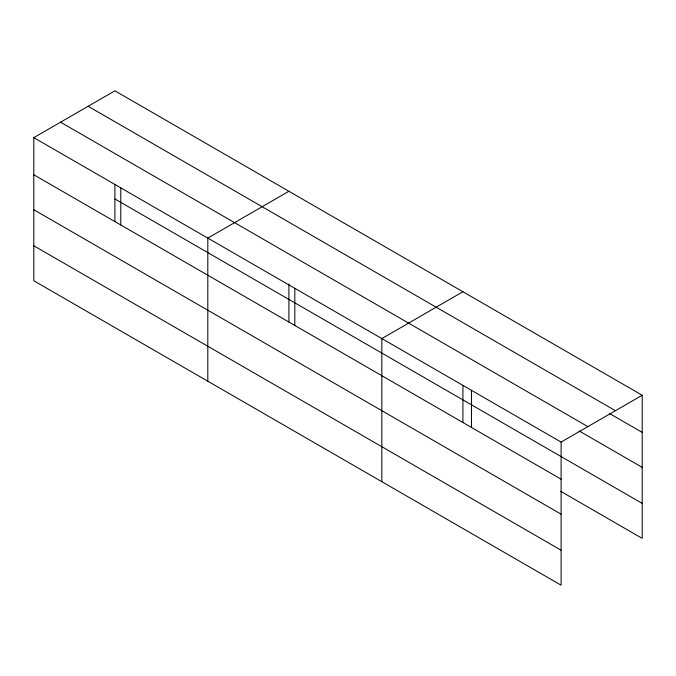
<?xml version="1.0" encoding="UTF-8"?>
<svg xmlns="http://www.w3.org/2000/svg" width="676" height="676" viewBox="0 0 676 676"><rect width="100%" height="100%" fill="white"/><g stroke="black" fill="none" stroke-linecap="round" stroke-linejoin="round"><path stroke-width="1.01" d="M33.8 137.634L561.105 442.07L561.105 585.188L33.8 280.751L33.8 137.634L114.895 90.812L642.2 395.249L642.2 538.366L560.793 491.359M288.905 191.283L207.811 238.104L207.811 381.213M462.916 291.745L381.822 338.566L381.822 481.675M561.105 442.07L642.2 395.249M88.133 106.267L615.439 410.704M609.27 413.366L642.2 432.378M60.561 122.187L587.866 426.624M579.087 430.916L642.2 467.353M114.895 198.955L642.2 503.392M33.8 174.763L561.105 479.2M33.8 209.737L561.105 514.174M33.8 245.777L561.105 550.213M471.459 390.322L471.459 427.443M462.916 385.464L462.916 422.508M294.812 288.331L294.812 325.46M288.905 283.971L288.905 322.046M120.801 187.869L120.801 224.998M114.895 184.54L114.895 221.584"/></g></svg>
